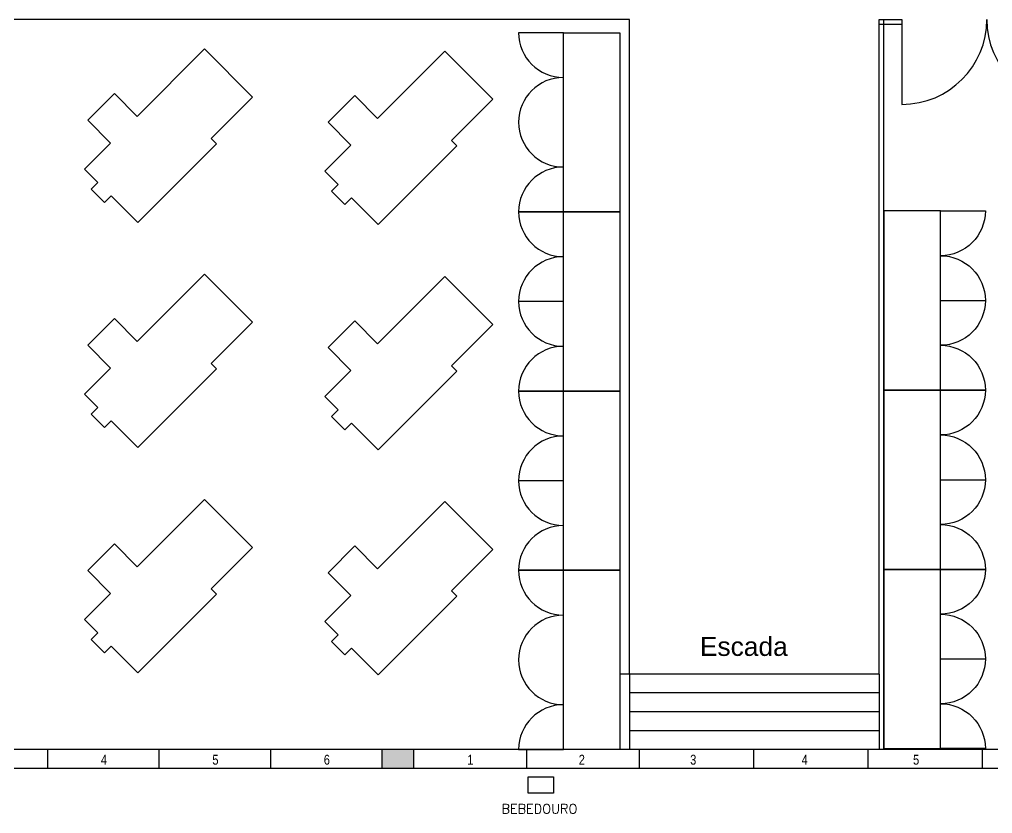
# Model space of a CAD drawing. Header units: millimetres. Extents: x 18768 to 1484868, y -11027 to 520152.
# Drawn here: x 1410204 to 1420525, y 147866 to 156285 of the extents above; entities that cross this region are included whole.
import ezdxf

# ---------------------------------------------------------------- set-up
doc = ezdxf.new("R2010")
doc.units = ezdxf.units.MM
doc.linetypes.add('DIVIDE', pattern=[2.15, 1.5, -0.2, 0.05, -0.15, 0.05, -0.2])
for name, color, linetype in [('8-TEXTO', 4, 'Continuous'), ('8-TEXTO-DETALHES', 6, 'Continuous'), ('L025-IMAGIN', 1, 'DIVIDE'), ('L035-TEXTO', 40, 'Continuous'), ('PAREDES', 7, 'Continuous')]:
    doc.layers.add(name, color=color, linetype=linetype)
doc.styles.add('ROMANS', font='romans', dxfattribs={"width": 0.8, "height": 300})
doc.styles.get("Standard").update_dxf_attribs({"font": 'arial.ttf'})

msp = doc.modelspace()

# ---------------------------------------------------------------- hatches: boundary and pattern name
h = msp.add_hatch(color=1)
h.dxf.hatch_style = 1
h.paths.add_polyline_path([(1414387.298, 148544.6), (1414047.298, 148544.6), (1414047.298, 148344.6), (1414387.298, 148344.6)])
h.paths.add_polyline_path([(1406955.298, 148544.6), (1406655.298, 148544.6), (1406655.298, 148344.6), (1406955.298, 148344.6)])
h.paths.add_polyline_path([(1399563.298, 148544.6), (1399258.298, 148544.6), (1399258.298, 148344.6), (1399563.298, 148344.6)])
h.paths.add_polyline_path([(1392166.298, 148544.6), (1391866.298, 148544.6), (1391866.298, 148344.6), (1392166.298, 148344.6)])
h.paths.add_polyline_path([(1384774.298, 148544.6), (1384474.298, 148544.6), (1384474.298, 148344.6), (1384774.298, 148344.6)])

# ---------------------------------------------------------------- linework, layer by layer
for p, q in [((1419323.298, 149344.6), (1419323.298, 156284.6)), ((1419323.298, 156284.6), (1419564.207, 156284.6)), ((1419373.298, 148544.6), (1419373.298, 156284.6)), ((1419564.207, 156284.6), (1419564.207, 155384.6)), ((1419323.298, 156234.6), (1419564.207, 156234.6)), ((1420462.817, 156234.6), (1420465.597, 156234.6)), ((1420462.817, 156234.6), (1420465.597, 156234.6)), ((1410965.843, 154486.698), (1411107.264, 154345.276)), ((1413514.907, 154462.898), (1413656.328, 154321.477)), ((1410965.843, 152099.444), (1411107.264, 151958.023)), ((1413514.907, 152075.645), (1413656.328, 151934.223)), ((1410965.843, 149712.19), (1411107.264, 149570.769)), ((1413514.907, 149688.391), (1413656.328, 149546.969))]:
    msp.add_line(p, q)
at = {"color": 2}
for p, q in [((1415973.298, 153294.6), (1415498.298, 153294.6)), ((1419973.298, 153304.932), (1420448.298, 153304.932)), ((1419973.298, 151404.932), (1420448.298, 151404.932)), ((1415973.298, 151394.6), (1415498.298, 151394.6)), ((1419973.298, 149504.932), (1420448.298, 149504.932))]:
    msp.add_line(p, q, dxfattribs=at)
at = {"color": 1}
for p, q in [((1410501.298, 148544.6), (1410501.298, 148344.6)), ((1411683.298, 148544.6), (1411683.298, 148344.6)), ((1411683.298, 148544.6), (1411683.298, 148344.6)), ((1411683.298, 148544.6), (1411683.298, 148344.6)), ((1412865.298, 148544.6), (1412865.298, 148344.6)), ((1414047.298, 148544.6), (1414047.298, 148344.6)), ((1414387.298, 148344.6), (1414387.298, 148544.6)), ((1415584.298, 148344.6), (1415584.298, 148544.6)), ((1416781.298, 148344.6), (1416781.298, 148544.6)), ((1417993.298, 148344.6), (1417993.298, 148544.6)), ((1419205.298, 148344.6), (1419205.298, 148544.6)), ((1420417.298, 148344.6), (1420417.298, 148544.6))]:
    msp.add_line(p, q, dxfattribs=at)
at = {"color": 2}
for points in [[(1415973.298, 156144.6), (1415498.298, 156144.6, 0.414213562), (1415973.298, 155669.6, 0.414213562), (1415498.298, 155194.6, 0.414213562), (1415973.298, 154719.6, 0.414213562), (1415498.298, 154244.6), (1415973.298, 154244.6)], [(1415973.298, 154244.6), (1415498.298, 154244.6, 0.414213562), (1415973.298, 153769.6, 0.414213562), (1415498.298, 153294.6, 0.414213562), (1415973.298, 152819.6, 0.414213562), (1415498.298, 152344.6), (1415973.298, 152344.6)], [(1419973.298, 154254.932), (1420448.298, 154254.932, -0.414213562), (1419973.298, 153779.932, -0.414213562), (1420448.298, 153304.932, -0.414213562), (1419973.298, 152829.932, -0.414213562), (1420448.298, 152354.932), (1419973.298, 152354.932)], [(1415973.298, 152344.6), (1415498.298, 152344.6, 0.414213562), (1415973.298, 151869.6, 0.414213562), (1415498.298, 151394.6, 0.414213562), (1415973.298, 150919.6, 0.414213562), (1415498.298, 150444.6), (1415973.298, 150444.6)], [(1419973.298, 152354.932), (1420448.298, 152354.932, -0.414213562), (1419973.298, 151879.932, -0.414213562), (1420448.298, 151404.932, -0.414213562), (1419973.298, 150929.932, -0.414213562), (1420448.298, 150454.932), (1419973.298, 150454.932)], [(1415973.298, 150444.6), (1415498.298, 150444.6, 0.414213562), (1415973.298, 149969.6, 0.414213562), (1415498.298, 149494.6, 0.414213562), (1415973.298, 149019.6, 0.414213562), (1415498.298, 148544.6), (1415973.298, 148544.6)], [(1419973.298, 150454.932), (1420448.298, 150454.932, -0.414213562), (1419973.298, 149979.932, -0.414213562), (1420448.298, 149504.932, -0.414213562), (1419973.298, 149029.932, -0.414213562), (1420448.298, 148554.932), (1419973.298, 148554.932)]]:
    msp.add_lwpolyline(points, format="xyb", dxfattribs=at)
for points in [[(1416573.298, 156144.6), (1416573.298, 154244.6), (1415973.298, 154244.6), (1415973.298, 156144.6)], [(1416573.298, 154244.6), (1416573.298, 152344.6), (1415973.298, 152344.6), (1415973.298, 154244.6)], [(1419373.298, 154254.932), (1419373.298, 152354.932), (1419973.298, 152354.932), (1419973.298, 154254.932)], [(1416573.298, 152344.6), (1416573.298, 150444.6), (1415973.298, 150444.6), (1415973.298, 152344.6)], [(1419373.298, 152354.932), (1419373.298, 150454.932), (1419973.298, 150454.932), (1419973.298, 152354.932)], [(1416573.298, 150444.6), (1416573.298, 148544.6), (1415973.298, 148544.6), (1415973.298, 150444.6)], [(1419373.298, 150454.932), (1419373.298, 148554.932), (1419973.298, 148554.932), (1419973.298, 150454.932)]]:
    msp.add_lwpolyline(points, close=True)
for points in [[(1412238.635, 155024.099), (1412677.041, 155462.505), (1412167.924, 155971.622), (1411453.963, 155257.661), (1411210.82, 155500.804), (1410927.977, 155217.961), (1411171.12, 154974.818)], [(1414787.699, 155000.299), (1415226.105, 155438.706), (1414716.988, 155947.822), (1414003.027, 155233.861), (1413759.884, 155477.005), (1413477.041, 155194.162), (1413720.184, 154951.019)], [(1412238.635, 155024.099), (1412295.203, 154967.53), (1411460.817, 154133.144), (1411177.975, 154415.987), (1411107.264, 154345.276)], [(1411171.12, 154974.818), (1410895.132, 154698.83), (1411036.553, 154557.408), (1410965.843, 154486.698)], [(1413720.184, 154951.019), (1413444.196, 154675.03), (1413585.617, 154533.609), (1413514.907, 154462.898)], [(1414787.699, 155000.299), (1414844.267, 154943.731), (1414009.881, 154109.345), (1413727.039, 154392.188), (1413656.328, 154321.477)], [(1412238.635, 152636.845), (1412677.041, 153075.251), (1412167.924, 153584.368), (1411453.963, 152870.407), (1411210.82, 153113.55), (1410927.977, 152830.708), (1411171.12, 152587.564)], [(1414787.699, 152613.046), (1415226.105, 153051.452), (1414716.988, 153560.569), (1414003.027, 152846.608), (1413759.884, 153089.751), (1413477.041, 152806.908), (1413720.184, 152563.765)], [(1411171.12, 152587.564), (1410895.132, 152311.576), (1411036.553, 152170.155), (1410965.843, 152099.444)], [(1412238.635, 152636.845), (1412295.203, 152580.277), (1411460.817, 151745.891), (1411177.975, 152028.733), (1411107.264, 151958.023)], [(1413720.184, 152563.765), (1413444.196, 152287.777), (1413585.617, 152146.355), (1413514.907, 152075.645)], [(1414787.699, 152613.046), (1414844.267, 152556.477), (1414009.881, 151722.091), (1413727.039, 152004.934), (1413656.328, 151934.223)], [(1412238.635, 150249.591), (1412677.041, 150687.998), (1412167.924, 151197.114), (1411453.963, 150483.153), (1411210.82, 150726.297), (1410927.977, 150443.454), (1411171.12, 150200.311)], [(1414787.699, 150225.792), (1415226.105, 150664.198), (1414716.988, 151173.315), (1414003.027, 150459.354), (1413759.884, 150702.497), (1413477.041, 150419.655), (1413720.184, 150176.511)], [(1411171.12, 150200.311), (1410895.132, 149924.322), (1411036.553, 149782.901), (1410965.843, 149712.19)], [(1412238.635, 150249.591), (1412295.203, 150193.023), (1411460.817, 149358.637), (1411177.975, 149641.48), (1411107.264, 149570.769)], [(1413720.184, 150176.511), (1413444.196, 149900.523), (1413585.617, 149759.101), (1413514.907, 149688.391)], [(1414787.699, 150225.792), (1414844.267, 150169.223), (1414009.881, 149334.837), (1413727.039, 149617.68), (1413656.328, 149546.969)]]:
    msp.add_lwpolyline(points)
for centre, start, end in [((1419564.207, 156284.6), 270, 0), ((1421364.207, 156284.6), 180, 270)]:
    msp.add_arc(centre, 900, start, end)
at = {"layer": 'DEFPOINTS'}
msp.add_line((1415599.911, 148253.777), (1415869.911, 148253.777), dxfattribs=at)
at = {"layer": 'L025-IMAGIN'}
for p, q in [((1416673.298, 156284.6), (1382003.298, 156284.6)), ((1416673.298, 149344.6), (1416673.298, 156284.6))]:
    msp.add_line(p, q, dxfattribs=at)
at = {"layer": 'PAREDES'}
for p, q in [((1416573.298, 149344.6), (1416573.298, 148544.6)), ((1419323.298, 149344.6), (1416573.298, 149344.6)), ((1416673.298, 149344.6), (1416673.298, 148544.6)), ((1419323.297, 149344.6), (1419323.297, 148544.6)), ((1419323.298, 149144.6), (1416673.298, 149144.6)), ((1419323.298, 148944.6), (1416673.298, 148944.6)), ((1419323.298, 148744.6), (1416673.298, 148744.6)), ((1417303.298, 148544.6), (1381813.298, 148544.6)), ((1417323.298, 148544.6), (1381833.298, 148544.6)), ((1419303.298, 148544.6), (1416653.298, 148544.6)), ((1419323.298, 148544.6), (1416673.298, 148544.6)), ((1436773.298, 148544.6), (1419323.298, 148544.6)), ((1417303.298, 148344.6), (1381813.298, 148344.6)), ((1417303.298, 148344.6), (1381813.298, 148344.6)), ((1417303.298, 148344.6), (1381813.298, 148344.6)), ((1417323.298, 148344.6), (1382003.298, 148344.6)), ((1419303.298, 148344.6), (1416653.298, 148344.6)), ((1419303.298, 148344.6), (1416653.298, 148344.6)), ((1419303.298, 148344.6), (1416653.298, 148344.6)), ((1419323.298, 148344.6), (1416673.298, 148344.6)), ((1419323.298, 148344.6), (1416673.298, 148344.6)), ((1419323.298, 148344.6), (1416673.298, 148344.6)), ((1436753.298, 148344.6), (1419303.298, 148344.6)), ((1436753.298, 148344.6), (1419303.298, 148344.6)), ((1436753.298, 148344.6), (1419303.298, 148344.6)), ((1436773.298, 148344.6), (1419323.298, 148344.6)), ((1436773.298, 148344.6), (1419323.298, 148344.6)), ((1436973.298, 148344.6), (1419323.298, 148344.6)), ((1415599.911, 148083.777), (1415599.911, 148253.777)), ((1415869.911, 148253.777), (1415869.911, 148083.777)), ((1415869.911, 148083.777), (1415599.911, 148083.777))]:
    msp.add_line(p, q, dxfattribs=at)

# ---------------------------------------------------------------- texts
at = {"layer": '8-TEXTO'}
msp.add_text('Escada', height=200, dxfattribs=at).set_placement((1417420.88, 149537.124))
at = {"layer": '8-TEXTO-DETALHES', "style": 'ROMANS'}
msp.add_text('BEBEDOURO', height=100, dxfattribs=at).set_placement((1415315.634, 147866.125))
at = {"layer": 'L035-TEXTO', "width": 0.8}
for s, p in [('4', (1411067.824, 148383.884)), ('5', (1412249.824, 148383.884)), ('6', (1413431.824, 148383.884)), ('1', (1414953.824, 148383.884)), ('2', (1416135.824, 148383.884)), ('3', (1417317.824, 148383.884)), ('4', (1418499.824, 148383.884)), ('5', (1419681.824, 148383.884))]:
    msp.add_text(s, height=105, dxfattribs=at).set_placement(p)

doc.saveas('drawing.dxf')
